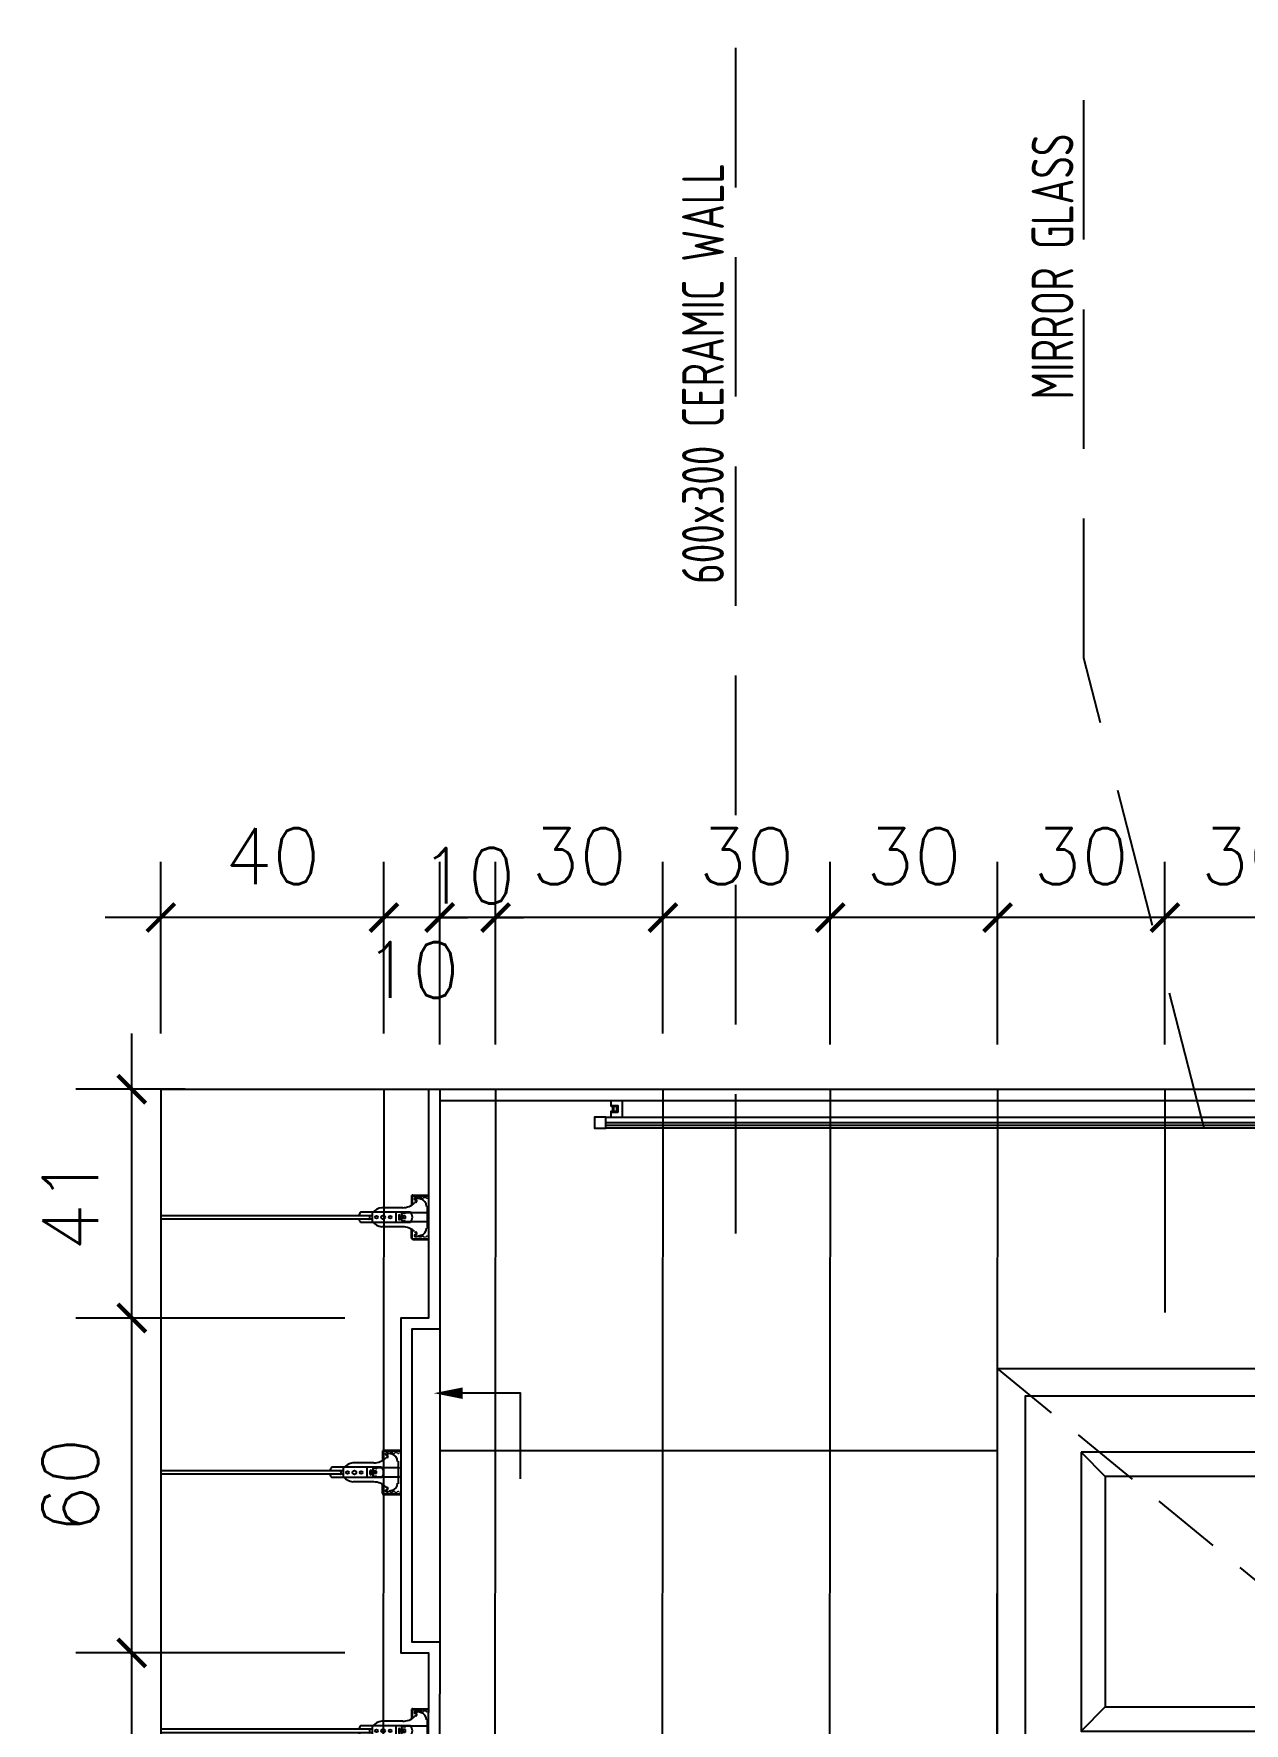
# Model space of a CAD drawing. Header units: centimetres. Extents: x -1797 to 2001, y -8788 to 1856.
# Drawn here: x -300.8 to -83.8, y 27.3 to 330.1 of the extents above; entities that cross this region are included whole.
import ezdxf
from ezdxf.xclip import XClip

# ---------------------------------------------------------------- set-up
doc = ezdxf.new("R2010")
doc.units = ezdxf.units.CM
doc.header["$LTSCALE"] = 100
doc.header["$MEASUREMENT"] = 0
doc.header["$XCLIPFRAME"] = 0
doc.header["$PDMODE"] = 35
doc.linetypes.add('HIDDEN', pattern=[0.375, 0.25, -0.125])
for name, color, linetype in [('CEILING', 161, 'Continuous'), ('CEILING HANGER', 8, 'Continuous'), ('DIM', 1, 'Continuous'), ('DOOR', 1, 'Continuous'), ('HIDDEN -03', 8, 'HIDDEN'), ('ID_Flooring_02', 127, 'Continuous'), ('ID_Furniture-Lighting', 33, 'Continuous'), ('TEXT', 3, 'Continuous'), ('Text-1', 3, 'Continuous'), ('WALL-01', 7, 'Continuous'), ('WALL-03', 2, 'Continuous'), ('WALL-04', 1, 'Continuous')]:
    doc.layers.add(name, color=color, linetype=linetype)
doc.styles.add('HB25Small', font='ARCHSTYL.SHX', dxfattribs={"width": 0.8, "height": 2.5})
doc.styles.add('ISO', font='isocp2.shx', dxfattribs={"width": 0.8})
doc.styles.add('ROMANS', font='romans')
doc.dimstyles.new('AS-17-100', dxfattribs={"dimtxt": 10, "dimasz": 5, "dimexe": 10, "dimexo": 10, "dimgap": 6, "dimtad": 1, "dimtoh": 1, "dimdec": 0, "dimdsep": 46, "dimtxsty": 'ROMANS', "dimblk1": 'ARCHTICK', "dimblk2": 'ARCHTICK', "dimsah": 1, "dimcen": 25, "dimdle": 10, "dimclrd": 1, "dimclre": 1, "dimclrt": 2, "dimadec": 0, "dimazin": 0, "dimtfac": 1, "dimtdec": 0, "dimtofl": 0, "dimtmove": 2, "dimatfit": 3, "dimldrblk": 'ARCHTICK', "dimfxl": 1, "dimtolj": 1, "dimtzin": 0, "dimarcsym": 0})
doc.dimstyles.new('DIM DET', dxfattribs={"dimtxt": 0.05, "dimasz": 0.025, "dimexe": 0.025, "dimexo": 0.025, "dimgap": 0.025, "dimtad": 1, "dimzin": 0, "dimdsep": 46, "dimtxsty": 'ISO', "dimblk": 'ARCHTICK', "dimcen": 0.1, "dimdle": 0.025, "dimclrd": 15, "dimclre": 15, "dimclrt": 2, "dimadec": 0, "dimazin": 0, "dimtfac": 1, "dimtmove": 2, "dimatfit": 0, "dimldrblk": 'ARCHTICK', "dimfxl": 0.17, "dimtzin": 1, "dimarcsym": 0})

# ---------------------------------------------------------------- blocks, each defined once
blk = doc.blocks.new('SUP')
at = {"layer": 'CEILING HANGER', "extrusion": (-6.56544e-09, 1.61575e-05, 1)}
for p, q in [((-555.86, -4415.29, 0.02), (-555.86, -4347.85, 0.02)), ((-555.25, -4415.29, 0.02), (-555.25, -4347.85, 0.02)), ((-556.44, -4415.38, 0.02), (-556.44, -4413.19, 0.02)), ((-554.61, -4415.38, 0.02), (-554.61, -4413.19, 0.02)), ((-557.24, -4420.73, 0.02), (-557.24, -4417, 0.02)), ((-556.44, -4422.11, 0.02), (-556.44, -4415.38, 0.02)), ((-556.34, -4415.29, 0.02), (-554.71, -4415.29, 0.02)), ((-555.86, -4414.67, 0.02), (-555.86, -4414.7, 0.02)), ((-555.86, -4414.7, 0.02), (-555.84, -4414.74, 0.02)), ((-555.84, -4414.74, 0.02), (-555.82, -4414.77, 0.02)), ((-555.82, -4414.77, 0.02), (-555.79, -4414.79, 0.02)), ((-555.79, -4414.79, 0.02), (-555.75, -4414.82, 0.02)), ((-555.75, -4414.82, 0.02), (-555.71, -4414.84, 0.02)), ((-555.71, -4414.84, 0.02), (-555.66, -4414.85, 0.02)), ((-555.66, -4414.85, 0.02), (-555.61, -4414.86, 0.02)), ((-555.61, -4414.86, 0.02), (-555.56, -4414.86, 0.02)), ((-555.56, -4414.86, 0.02), (-555.5, -4414.86, 0.02)), ((-555.5, -4414.86, 0.02), (-555.45, -4414.85, 0.02)), ((-555.45, -4414.85, 0.02), (-555.4, -4414.84, 0.02)), ((-555.4, -4414.84, 0.02), (-555.36, -4414.82, 0.02)), ((-555.36, -4414.82, 0.02), (-555.32, -4414.79, 0.02)), ((-555.32, -4414.79, 0.02), (-555.29, -4414.77, 0.02)), ((-555.29, -4414.77, 0.02), (-555.27, -4414.74, 0.02)), ((-555.27, -4414.74, 0.02), (-555.26, -4414.7, 0.02)), ((-555.26, -4414.7, 0.02), (-555.25, -4414.67, 0.02)), ((-554.61, -4422.1, 0.02), (-554.61, -4415.38, 0.02)), ((-553.82, -4420.73, 0.02), (-553.82, -4417, 0.02)), ((-554.61, -4419.5, 0.02), (-556.44, -4419.5, 0.02)), ((-555.24, -4420.02, 0.02), (-555.82, -4420.02, 0.02)), ((-559.5, -4422.53, 0.02), (-559.5, -4426.15, 0.02)), ((-559.37, -4422.53, 0.02), (-559.37, -4426.15, 0.02)), ((-559.25, -4422.29, 0.02), (-557.67, -4422.29, 0.02)), ((-559.25, -4422.41, 0.02), (-557.74, -4422.41, 0.02)), ((-558.92, -4423.15, 0.02), (-558.92, -4423.41, 0.02)), ((-558.57, -4423.16, 0.02), (-558.6, -4423.08, 0.02)), ((-556.35, -4425.11, 0.02), (-556.35, -4421.21, 0.02)), ((-556.29, -4421.21, 0.02), (-556.35, -4421.21, 0.02)), ((-556.23, -4421.14, 0.02), (-556.23, -4420.6, 0.02)), ((-554.89, -4420.53, 0.02), (-556.17, -4420.53, 0.02)), ((-555.24, -4420.27, 0.02), (-555.82, -4420.27, 0.02)), ((-555.74, -4421.21, 0.02), (-555.77, -4420.78, 0.02)), ((-555.28, -4420.78, 0.02), (-555.77, -4420.78, 0.02)), ((-555.74, -4421.21, 0.02), (-555.31, -4421.21, 0.02)), ((-555.31, -4421.21, 0.02), (-555.28, -4420.78, 0.02)), ((-554.83, -4421.14, 0.02), (-554.83, -4420.6, 0.02)), ((-554.71, -4421.21, 0.02), (-554.77, -4421.21, 0.02)), ((-554.71, -4425.11, 0.02), (-554.71, -4421.21, 0.02)), ((-551.81, -4422.29, 0.02), (-553.39, -4422.29, 0.02)), ((-551.81, -4422.41, 0.02), (-553.32, -4422.41, 0.02)), ((-552.49, -4423.16, 0.02), (-552.46, -4423.08, 0.02)), ((-552.13, -4423.15, 0.02), (-552.13, -4423.41, 0.02)), ((-551.68, -4422.53, 0.02), (-551.68, -4426.15, 0.02)), ((-551.56, -4422.53, 0.02), (-551.56, -4426.15, 0.02)), ((-559.37, -4423.36, 0.02), (-559.5, -4423.36, 0.02)), ((-559.5, -4426.15, 0.02), (-559.5, -4427.62, 0.02)), ((-559.37, -4426.15, 0.02), (-559.37, -4427.62, 0.02)), ((-558.73, -4424.21, 0.02), (-558.9, -4423.57, 0.02)), ((-558.4, -4423.28, 0.02), (-558.4, -4423.28, 0.02)), ((-556.23, -4425.11, 0.02), (-557.55, -4425.11, 0.02)), ((-554.83, -4425.11, 0.02), (-556.23, -4425.11, 0.02)), ((-555.07, -4425.48, 0.02), (-555.99, -4425.48, 0.02)), ((-553.5, -4425.11, 0.02), (-554.83, -4425.11, 0.02)), ((-552.66, -4423.28, 0.02), (-552.66, -4423.28, 0.02)), ((-552.33, -4424.21, 0.02), (-552.15, -4423.57, 0.02)), ((-551.68, -4423.36, 0.02), (-551.56, -4423.36, 0.02)), ((-551.68, -4426.15, 0.02), (-551.68, -4427.62, 0.02)), ((-551.56, -4426.15, 0.02), (-551.56, -4427.62, 0.02)), ((-559.5, -4427.62, 0.02), (-559.37, -4427.62, 0.02)), ((-551.56, -4427.62, 0.02), (-551.68, -4427.62, 0.02))]:
    blk.add_line(p, q, dxfattribs=at)
at = {"layer": 'CEILING HANGER', "extrusion": (-6.56544e-09, 1.61575e-05, 1), "const_width": 0.244, "elevation": -0.07}
blk.add_lwpolyline([(-558.58, -4423.04, 1), (-559.07, -4423.04), (-559.07, -4423.22, 0.267949), (-558.99, -4423.35, -0.57735), (-558.99, -4423.61, 0.267949), (-559.07, -4423.75), (-559.07, -4424.04, 0.267949), (-558.99, -4424.17, -0.57735), (-558.99, -4424.43, 0.267949), (-559.07, -4424.56), (-559.07, -4424.85, 0.267949), (-558.99, -4424.98, -0.57735), (-558.99, -4425.25, 0.267949), (-559.07, -4425.38), (-559.07, -4425.7, 0.414214), (-558.92, -4425.85), (-558.23, -4425.85, 0.247529), (-558.1, -4425.78, -0.247529), (-557.98, -4425.72), (-557.55, -4425.72, -0.247529), (-557.43, -4425.78, 0.247529), (-557.3, -4425.85), (-555.79, -4425.85, 0.267949), (-555.66, -4425.77, -0.57735), (-555.4, -4425.77, 0.267949), (-555.26, -4425.85), (-553.76, -4425.85, 0.247529), (-553.63, -4425.78, -0.247529), (-553.51, -4425.72), (-553.08, -4425.72, -0.247529), (-552.95, -4425.78, 0.247529), (-552.83, -4425.85), (-552.14, -4425.85, 0.414214), (-551.99, -4425.7), (-551.99, -4425.38, 0.267949), (-552.07, -4425.25, -0.57735), (-552.07, -4424.98, 0.267949), (-551.99, -4424.85), (-551.99, -4424.56, 0.267949), (-552.07, -4424.43, -0.57735), (-552.07, -4424.17, 0.267949), (-551.99, -4424.04), (-551.99, -4423.75, 0.267949), (-552.07, -4423.61, -0.57735), (-552.07, -4423.35, 0.267949), (-551.99, -4423.22), (-551.99, -4423.04, 1), (-552.48, -4423.04)], format="xyb", dxfattribs=at)
at = {"layer": 'CEILING HANGER', "extrusion": (-6.56544e-09, 1.61575e-05, 1)}
for centre, radius in [((-555.53, -4417.24, -0.05), 0.342), ((-555.53, -4416.02, -0.05), 0.252), ((-555.53, -4418.46, -0.05), 0.252)]:
    blk.add_circle(centre, radius, dxfattribs=at)
for centre, radius, start, end in [((-555.53, -4414.15, -0.05), 1.33, 104.5031, 133.577), ((-555.53, -4414.15, -0.05), 1.33, 46.3713, 77.9165), ((-554.37, -4417.4, -0.05), 2.89, 132.9462, 171.8788), ((-556.68, -4417.4, -0.05), 2.89, 8.1212, 47.0538), ((-555.82, -4420.14, -0.05), 0.122, 90, 270), ((-555.24, -4420.14, -0.05), 0.122, 270, 90), ((-559.25, -4422.53, -0.05), 0.244, 90, 180), ((-559.25, -4422.53, -0.05), 0.122, 90, 180), ((-558.74, -4423.15, -0.05), 0.183, 102.9976, 180), ((-558.75, -4423.09, -0.05), 0.122, 77.0024, 102.9976), ((-558.77, -4423.15, -0.05), 0.183, 20, 77.0024), ((-558.4, -4423.1, -0.05), 0.183, 200, 270), ((-558.4, -4423.1, -0.05), 0.183, 270, 357.8496), ((-557.85, -4423.12, -0.05), 0.366, 135.5755, 177.8496), ((-560.29, -4420.73, -0.05), 3.05, 315.5755, 360), ((-555.53, -4421.14, -0.05), 1.33, 226.423, 313.6287), ((-556.29, -4421.14, -0.05), 0.061, 270, 360), ((-556.17, -4420.6, -0.05), 0.061, 90, 180), ((-554.89, -4420.6, -0.05), 0.061, 360, 90), ((-554.77, -4421.14, -0.05), 0.061, 180, 270), ((-550.77, -4420.73, -0.05), 3.05, 180, 224.4246), ((-553.21, -4423.12, -0.05), 0.366, 2.1504, 44.4246), ((-552.66, -4423.1, -0.05), 0.183, 182.1504, 270), ((-552.66, -4423.1, -0.05), 0.183, 270, 340), ((-552.29, -4423.15, -0.05), 0.183, 102.9976, 160), ((-552.3, -4423.09, -0.05), 0.122, 77.0024, 102.9976), ((-552.32, -4423.15, -0.05), 0.183, 360, 77.0024), ((-551.81, -4422.53, -0.05), 0.244, 360, 90), ((-551.81, -4422.53, -0.05), 0.122, 360, 90), ((-558.31, -4423.41, -0.05), 0.61, 180, 195), ((-557.47, -4423.62, -0.05), 1.37, 195, 270), ((-555.99, -4425.11, -0.05), 0.366, 180, 270), ((-555.07, -4425.11, -0.05), 0.366, 270, 360), ((-553.58, -4423.62, -0.05), 1.37, 270, 345), ((-552.74, -4423.41, -0.05), 0.61, 345, 360)]:
    blk.add_arc(centre, radius, start, end, dxfattribs=at)
blk = doc.blocks.new('FALSE CEILING')
at = {"xscale": -1}
for p in [(-1545.11, 4427.62, -0.02), (-1485.11, 4427.62, -0.02), (-1425.11, 4427.62, -0.02), (-1365.11, 4427.62, -0.02), (-1305.11, 4427.62, -0.02), (-1245.11, 4427.62, -0.02), (-1185.11, 4427.62, -0.02), (-1125.11, 4427.62, -0.02), (-1065.11, 4427.62, -0.02), (-1005.11, 4427.62, -0.02), (-945.11, 4427.62, -0.02), (-885.11, 4427.62, -0.02), (-825.11, 4427.62, -0.02), (-765.11, 4427.62, -0.02), (-705.11, 4427.62, -0.02), (-645.11, 4427.62, -0.02), (-585.11, 4427.62, -0.02), (-525.11, 4427.62, -0.02), (-465.11, 4427.62, -0.02), (-405.11, 4427.62, -0.02), (-345.11, 4427.62, -0.02), (-285.11, 4427.62, -0.02), (-225.11, 4427.62, -0.02), (-165.11, 4427.62, -0.02), (-105.11, 4427.62, -0.02), (-45.11, 4427.62, -0.02), (14.89, 4427.62, -0.02), (74.89, 4427.62, -0.02), (134.89, 4427.62, -0.02), (194.89, 4427.62, -0.02), (254.89, 4427.62, -0.02), (314.89, 4427.62, -0.02), (374.89, 4427.62, -0.02), (434.89, 4427.62, -0.02)]:
    blk.add_blockref('SUP', p, dxfattribs=at)
blk = doc.blocks.new('_ARCHTICK')
at = {"color": 0, "linetype": 'ByBlock', "const_width": 0.15}
blk.add_lwpolyline([(-0.5, -0.5), (0.5, 0.5)], dxfattribs=at)
blk = doc.blocks.new('*D535')
at = {"layer": 'Defpoints', "color": 0, "transparency": 16777216}
for p in [(-283.24, 39.95), (-235.03, 39.95, 0), (-259.03, -89.05, 0)]:
    blk.add_point(p, dxfattribs=at)
at = {"layer": 'DIM', "color": 1, "lineweight": -2, "transparency": 16777216}
for p, q in [((-283.24, -99.05), (-283.24, 49.95)), ((-245.03, 39.95), (-293.24, 39.95)), ((-269.03, -89.05), (-293.24, -89.05))]:
    blk.add_line(p, q, dxfattribs=at)
at = {"layer": 'DIM', "color": 1, "lineweight": -2, "transparency": 16777216, "xscale": 5, "yscale": 5, "zscale": 5}
for p, rotation in [((-283.24, 39.95), 90), ((-283.24, -89.05), 270)]:
    blk.add_blockref('_ARCHTICK', p, dxfattribs=dict(at, rotation=rotation))
at = {"layer": 'DIM', "color": 2, "transparency": 16777216, "insert": (-294.24, -24.55), "char_height": 10, "attachment_point": 5, "rotation": 90, "style": 'ROMANS'}
blk.add_mtext('\\A1;129', dxfattribs=at)
blk = doc.blocks.new('*D536')
at = {"layer": 'Defpoints', "color": 0, "transparency": 16777216}
for p in [(-283.24, 99.95), (-263.64, 99.95), (-235.03, 39.95, 0)]:
    blk.add_point(p, dxfattribs=at)
at = {"layer": 'DIM', "color": 1, "lineweight": -2, "transparency": 16777216}
for p, q in [((-283.24, 29.95), (-283.24, 109.95)), ((-273.64, 99.95), (-293.24, 99.95)), ((-245.03, 39.95), (-293.24, 39.95))]:
    blk.add_line(p, q, dxfattribs=at)
at = {"layer": 'DIM', "color": 1, "lineweight": -2, "transparency": 16777216, "xscale": 5, "yscale": 5, "zscale": 5}
for p, rotation in [((-283.24, 99.95), 90), ((-283.24, 39.95), 270)]:
    blk.add_blockref('_ARCHTICK', p, dxfattribs=dict(at, rotation=rotation))
at = {"layer": 'DIM', "color": 2, "transparency": 16777216, "insert": (-294.24, 69.95), "char_height": 10, "attachment_point": 5, "rotation": 90, "style": 'ROMANS'}
blk.add_mtext('\\A1;60', dxfattribs=at)
blk = doc.blocks.new('*D537')
at = {"layer": 'Defpoints', "color": 0, "transparency": 16777216}
for p in [(-283.24, 140.95), (-263.64, 140.95, 0), (-235.03, 99.95, 0)]:
    blk.add_point(p, dxfattribs=at)
at = {"layer": 'DIM', "color": 1, "lineweight": -2, "transparency": 16777216}
for p, q in [((-283.24, 89.95), (-283.24, 150.95)), ((-273.64, 140.95), (-293.24, 140.95)), ((-245.03, 99.95), (-293.24, 99.95))]:
    blk.add_line(p, q, dxfattribs=at)
at = {"layer": 'DIM', "color": 1, "lineweight": -2, "transparency": 16777216, "xscale": 5, "yscale": 5, "zscale": 5}
for p, rotation in [((-283.24, 140.95), 90), ((-283.24, 99.95), 270)]:
    blk.add_blockref('_ARCHTICK', p, dxfattribs=dict(at, rotation=rotation))
at = {"layer": 'DIM', "color": 2, "transparency": 16777216, "insert": (-294.24, 120.45), "char_height": 10, "attachment_point": 5, "rotation": 90, "style": 'ROMANS'}
blk.add_mtext('\\A1;41', dxfattribs=at)
blk = doc.blocks.new('*D541')
at = {"layer": 'Defpoints', "color": 0, "transparency": 16777216}
for p in [(-98.03, 171.72), (-98.03, 138.95), (-68.03, 138.95)]:
    blk.add_point(p, dxfattribs=at)
at = {"layer": 'DIM', "color": 1, "lineweight": -2, "transparency": 16777216}
for p, q in [((-98.03, 148.95), (-98.03, 181.72)), ((-68.03, 148.95), (-68.03, 181.72)), ((-58.03, 171.72), (-108.03, 171.72))]:
    blk.add_line(p, q, dxfattribs=at)
at = {"layer": 'DIM', "color": 1, "lineweight": -2, "transparency": 16777216, "xscale": 5, "yscale": 5, "zscale": 5, "rotation": 180}
blk.add_blockref('_ARCHTICK', (-98.03, 171.72), dxfattribs=at)
at = {"layer": 'DIM', "color": 1, "lineweight": -2, "transparency": 16777216, "xscale": 5, "yscale": 5, "zscale": 5}
blk.add_blockref('_ARCHTICK', (-68.03, 171.72), dxfattribs=at)
at = {"layer": 'DIM', "color": 2, "transparency": 16777216, "insert": (-83.03, 182.72), "char_height": 10, "attachment_point": 5, "style": 'ROMANS'}
blk.add_mtext('\\A1;30', dxfattribs=at)
blk = doc.blocks.new('*D542')
at = {"layer": 'Defpoints', "color": 0, "transparency": 16777216}
for p in [(-128.03, 171.72), (-128.03, 138.95), (-98.03, 138.95)]:
    blk.add_point(p, dxfattribs=at)
at = {"layer": 'DIM', "color": 1, "lineweight": -2, "transparency": 16777216}
for p, q in [((-128.03, 148.95), (-128.03, 181.72)), ((-98.03, 148.95), (-98.03, 181.72)), ((-88.03, 171.72), (-138.03, 171.72))]:
    blk.add_line(p, q, dxfattribs=at)
at = {"layer": 'DIM', "color": 1, "lineweight": -2, "transparency": 16777216, "xscale": 5, "yscale": 5, "zscale": 5, "rotation": 180}
blk.add_blockref('_ARCHTICK', (-128.03, 171.72), dxfattribs=at)
at = {"layer": 'DIM', "color": 1, "lineweight": -2, "transparency": 16777216, "xscale": 5, "yscale": 5, "zscale": 5}
blk.add_blockref('_ARCHTICK', (-98.03, 171.72), dxfattribs=at)
at = {"layer": 'DIM', "color": 2, "transparency": 16777216, "insert": (-113.03, 182.72), "char_height": 10, "attachment_point": 5, "style": 'ROMANS'}
blk.add_mtext('\\A1;30', dxfattribs=at)
blk = doc.blocks.new('*D543')
at = {"layer": 'Defpoints', "color": 0, "transparency": 16777216}
for p in [(-158.03, 171.72), (-158.03, 138.95), (-128.03, 138.95)]:
    blk.add_point(p, dxfattribs=at)
at = {"layer": 'DIM', "color": 1, "lineweight": -2, "transparency": 16777216}
for p, q in [((-158.03, 148.95), (-158.03, 181.72)), ((-128.03, 148.95), (-128.03, 181.72)), ((-118.03, 171.72), (-168.03, 171.72))]:
    blk.add_line(p, q, dxfattribs=at)
at = {"layer": 'DIM', "color": 1, "lineweight": -2, "transparency": 16777216, "xscale": 5, "yscale": 5, "zscale": 5, "rotation": 180}
blk.add_blockref('_ARCHTICK', (-158.03, 171.72), dxfattribs=at)
at = {"layer": 'DIM', "color": 1, "lineweight": -2, "transparency": 16777216, "xscale": 5, "yscale": 5, "zscale": 5}
blk.add_blockref('_ARCHTICK', (-128.03, 171.72), dxfattribs=at)
at = {"layer": 'DIM', "color": 2, "transparency": 16777216, "insert": (-143.03, 182.72), "char_height": 10, "attachment_point": 5, "style": 'ROMANS'}
blk.add_mtext('\\A1;30', dxfattribs=at)
blk = doc.blocks.new('*D544')
at = {"layer": 'Defpoints', "color": 0, "transparency": 16777216}
for p in [(-188.03, 171.72), (-188.03, 140.95), (-158.03, 138.95)]:
    blk.add_point(p, dxfattribs=at)
at = {"layer": 'DIM', "color": 1, "lineweight": -2, "transparency": 16777216}
for p, q in [((-188.03, 150.95), (-188.03, 181.72)), ((-158.03, 148.95), (-158.03, 181.72)), ((-148.03, 171.72), (-198.03, 171.72))]:
    blk.add_line(p, q, dxfattribs=at)
at = {"layer": 'DIM', "color": 1, "lineweight": -2, "transparency": 16777216, "xscale": 5, "yscale": 5, "zscale": 5, "rotation": 180}
blk.add_blockref('_ARCHTICK', (-188.03, 171.72), dxfattribs=at)
at = {"layer": 'DIM', "color": 1, "lineweight": -2, "transparency": 16777216, "xscale": 5, "yscale": 5, "zscale": 5}
blk.add_blockref('_ARCHTICK', (-158.03, 171.72), dxfattribs=at)
at = {"layer": 'DIM', "color": 2, "transparency": 16777216, "insert": (-173.03, 182.72), "char_height": 10, "attachment_point": 5, "style": 'ROMANS'}
blk.add_mtext('\\A1;30', dxfattribs=at)
blk = doc.blocks.new('*D545')
at = {"layer": 'Defpoints', "color": 0, "transparency": 16777216}
for p in [(-218.03, 171.72), (-188.03, 140.95), (-218.03, 138.95)]:
    blk.add_point(p, dxfattribs=at)
at = {"layer": 'DIM', "color": 1, "lineweight": -2, "transparency": 16777216}
for p, q in [((-218.03, 148.95), (-218.03, 181.72)), ((-188.03, 150.95), (-188.03, 181.72)), ((-178.03, 171.72), (-228.03, 171.72))]:
    blk.add_line(p, q, dxfattribs=at)
at = {"layer": 'DIM', "color": 1, "lineweight": -2, "transparency": 16777216, "xscale": 5, "yscale": 5, "zscale": 5, "rotation": 180}
blk.add_blockref('_ARCHTICK', (-218.03, 171.72), dxfattribs=at)
at = {"layer": 'DIM', "color": 1, "lineweight": -2, "transparency": 16777216, "xscale": 5, "yscale": 5, "zscale": 5}
blk.add_blockref('_ARCHTICK', (-188.03, 171.72), dxfattribs=at)
at = {"layer": 'DIM', "color": 2, "transparency": 16777216, "insert": (-203.03, 182.72), "char_height": 10, "attachment_point": 5, "style": 'ROMANS'}
blk.add_mtext('\\A1;30', dxfattribs=at)
blk = doc.blocks.new('*D546')
at = {"layer": 'Defpoints', "color": 0, "transparency": 16777216}
for p in [(-228.03, 171.72), (-228.03, 138.95), (-218.03, 138.95)]:
    blk.add_point(p, dxfattribs=at)
at = {"layer": 'DIM', "color": 1, "lineweight": -2, "transparency": 16777216}
for p, q in [((-228.03, 148.95), (-228.03, 181.72)), ((-218.03, 148.95), (-218.03, 181.72)), ((-228.03, 171.72), (-233.03, 171.72)), ((-218.03, 171.72), (-213.03, 171.72))]:
    blk.add_line(p, q, dxfattribs=at)
at = {"layer": 'DIM', "color": 1, "lineweight": -2, "transparency": 16777216, "xscale": 5, "yscale": 5, "zscale": 5}
blk.add_blockref('_ARCHTICK', (-228.03, 171.72), dxfattribs=at)
at = {"layer": 'DIM', "color": 1, "lineweight": -2, "transparency": 16777216, "xscale": 5, "yscale": 5, "zscale": 5, "rotation": 180}
blk.add_blockref('_ARCHTICK', (-218.03, 171.72), dxfattribs=at)
at = {"layer": 'DIM', "color": 2, "transparency": 16777216, "insert": (-223.03, 179.21), "char_height": 10, "attachment_point": 5, "style": 'ROMANS'}
blk.add_mtext('\\A1;10', dxfattribs=at)
blk = doc.blocks.new('*D547')
at = {"layer": 'Defpoints', "color": 0, "transparency": 16777216}
for p in [(-278.03, 171.72), (-278.03, 140.95), (-238.03, 140.95)]:
    blk.add_point(p, dxfattribs=at)
at = {"layer": 'DIM', "color": 1, "lineweight": -2, "transparency": 16777216}
for p, q in [((-278.03, 150.95), (-278.03, 181.72)), ((-238.03, 150.95), (-238.03, 181.72)), ((-228.03, 171.72), (-288.03, 171.72))]:
    blk.add_line(p, q, dxfattribs=at)
at = {"layer": 'DIM', "color": 1, "lineweight": -2, "transparency": 16777216, "xscale": 5, "yscale": 5, "zscale": 5, "rotation": 180}
blk.add_blockref('_ARCHTICK', (-278.03, 171.72), dxfattribs=at)
at = {"layer": 'DIM', "color": 1, "lineweight": -2, "transparency": 16777216, "xscale": 5, "yscale": 5, "zscale": 5}
blk.add_blockref('_ARCHTICK', (-238.03, 171.72), dxfattribs=at)
at = {"layer": 'DIM', "color": 2, "transparency": 16777216, "insert": (-258.03, 182.72), "char_height": 10, "attachment_point": 5, "style": 'ROMANS'}
blk.add_mtext('\\A1;40', dxfattribs=at)
blk = doc.blocks.new('*D551')
at = {"layer": 'Defpoints', "color": 0, "transparency": 16777216}
for p in [(-238.03, 171.72), (-238.03, 140.95), (-228.03, 138.95)]:
    blk.add_point(p, dxfattribs=at)
at = {"layer": 'DIM', "color": 1, "lineweight": -2, "transparency": 16777216}
for p, q in [((-238.03, 150.95), (-238.03, 181.72)), ((-228.03, 148.95), (-228.03, 181.72)), ((-238.03, 171.72), (-243.03, 171.72)), ((-228.03, 171.72), (-223.03, 171.72))]:
    blk.add_line(p, q, dxfattribs=at)
at = {"layer": 'DIM', "color": 1, "lineweight": -2, "transparency": 16777216, "xscale": 5, "yscale": 5, "zscale": 5}
blk.add_blockref('_ARCHTICK', (-238.03, 171.72), dxfattribs=at)
at = {"layer": 'DIM', "color": 1, "lineweight": -2, "transparency": 16777216, "xscale": 5, "yscale": 5, "zscale": 5, "rotation": 180}
blk.add_blockref('_ARCHTICK', (-228.03, 171.72), dxfattribs=at)
at = {"layer": 'DIM', "color": 2, "transparency": 16777216, "insert": (-233.03, 162.33), "char_height": 10, "attachment_point": 5, "style": 'ROMANS'}
blk.add_mtext('\\A1;10', dxfattribs=at)
blk = doc.blocks.new('mirror')
at = {"layer": 'ID_Furniture-Lighting'}
for p, q in [((1310.5, 526.15), (1311.3, 526.15)), ((1310.5, 525.95), (1311.3, 525.95)), ((1310.5, 352.75), (1311.3, 352.75)), ((1310.5, 352.55), (1311.3, 352.55))]:
    blk.add_line(p, q, dxfattribs=at)
for points in [[(1310.5, 526.35), (1310.3, 526.35), (1310.3, 525.15), (1311.5, 525.15), (1311.5, 526.35), (1311.3, 526.35), (1311.3, 525.35), (1310.5, 525.35)], [(1310.5, 352.35), (1310.3, 352.35), (1310.3, 353.55), (1311.5, 353.55), (1311.5, 352.35), (1311.3, 352.35), (1311.3, 353.35), (1310.5, 353.35)]]:
    blk.add_lwpolyline(points, close=True, dxfattribs=at)
at = {"layer": 'WALL-04'}
for p, q in [((1312.4, 527.35), (1312.4, 351.35)), ((1313.4, 351.35), (1313.4, 527.35)), ((1313.9, 351.35), (1313.9, 527.35)), ((1314.4, 351.35), (1314.4, 527.35)), ((1310.3, 526.35), (1309.4, 526.35)), ((1312.4, 524.35), (1309.4, 524.35)), ((1310.3, 526.35), (1310.3, 525.15)), ((1311.5, 525.15), (1310.3, 525.15)), ((1312.4, 526.35), (1311.5, 526.35)), ((1311.5, 526.35), (1311.5, 525.15)), ((1312.4, 354.35), (1309.4, 354.35)), ((1310.3, 352.35), (1309.4, 352.35)), ((1311.5, 353.55), (1310.3, 353.55)), ((1310.3, 352.35), (1310.3, 353.55)), ((1311.5, 352.35), (1311.5, 353.55)), ((1312.4, 352.35), (1311.5, 352.35))]:
    blk.add_line(p, q, dxfattribs=at)
for points in [[(1312.4, 527.35), (1312.4, 529.35), (1314.4, 529.35), (1314.4, 527.35)], [(1312.4, 351.35), (1312.4, 349.35), (1314.4, 349.35), (1314.4, 351.35)]]:
    blk.add_lwpolyline(points, close=True, dxfattribs=at)
blk = doc.blocks.new('WWW')
at = {"layer": 'DOOR', "color": 2}
blk.add_line((1105.99, 984.87, 0), (1105.99, 774.87, 0), dxfattribs=at)
at = {"layer": 'DOOR'}
for p, q in [((1045.36, 965.5, 0), (1041, 969.86, 0)), ((1090.99, 969.86, 0), (1086.62, 965.5, 0)), ((1045.36, 911.34, 0), (1041, 906.98, 0)), ((1086.62, 911.34, 0), (1090.99, 906.98, 0)), ((1045.36, 893.84, 0), (1041, 898.2, 0)), ((1086.62, 893.84, 0), (1090.99, 898.2, 0)), ((1094.81, 892.21, 0.13), (1094.81, 888.21, 0.13)), ((1098.81, 892.21, 0.13), (1094.81, 892.21, 0.13)), ((1098.81, 882.21, 0.13), (1098.81, 892.21, 0.13)), ((1086.81, 888.21, 0.13), (1086.81, 886.11, 0.13)), ((1096.81, 888.21, 0.13), (1086.81, 888.21, 0.13)), ((1086.81, 886.11, 0.13), (1096.81, 886.11, 0.13)), ((1094.81, 886.11, 0.13), (1094.81, 882.21, 0.13)), ((1094.81, 882.21, 0.13), (1098.81, 882.21, 0.13)), ((1045.36, 870.07, 0), (1041, 865.7, 0)), ((1086.62, 870.07, 0), (1090.99, 865.7, 0)), ((1045.36, 852.56, 0), (1041, 856.93, 0)), ((1090.99, 856.93, 0), (1086.62, 852.56, 0)), ((1045.36, 794.24, 0), (1041, 789.87, 0)), ((1090.99, 789.87, 0), (1086.62, 794.24, 0))]:
    blk.add_line(p, q, dxfattribs=at)
at = {"layer": 'DOOR', "color": 2, "elevation": 0}
blk.add_lwpolyline([(1105.99, 984.87), (1025.99, 984.87), (1025.99, 774.87), (1105.99, 774.87)], dxfattribs=at)
at = {"layer": 'DOOR', "color": 8, "linetype": 'HIDDEN', "ltscale": 0.5, "elevation": 0}
blk.add_lwpolyline([(1105.99, 984.87), (1025.99, 887.37), (1105.99, 774.87)], dxfattribs=at)
at = {"layer": 'DOOR', "elevation": 0}
for points in [[(1100.99, 779.87), (1100.99, 979.86), (1031, 979.86), (1031, 779.87)], [(1090.99, 969.86), (1041, 969.86), (1041, 906.98), (1090.99, 906.98)], [(1086.62, 965.5), (1045.36, 965.5), (1045.36, 911.34), (1086.62, 911.34)], [(1090.99, 898.2), (1041, 898.2), (1041, 865.7), (1090.99, 865.7)], [(1086.62, 893.84), (1045.36, 893.84), (1045.36, 870.07), (1086.62, 870.07)], [(1090.99, 856.93), (1041, 856.93), (1041, 789.87), (1090.99, 789.87)], [(1086.62, 852.56), (1045.36, 852.56), (1045.36, 794.24), (1086.62, 794.24)]]:
    blk.add_lwpolyline(points, close=True, dxfattribs=at)
at = {"layer": 'DOOR'}
blk.add_arc((1096.81, 887.16, 0.13), 1.05, 270, 90, dxfattribs=at)

msp = doc.modelspace()

# ---------------------------------------------------------------- linework, layer by layer
at = {"layer": 'CEILING', "elevation": 0}
for points in [[(-230.03, 140.95), (-230.03, 99.95), (-235.03, 99.95), (-235.03, 39.95), (-230.03, 39.95), (-230.42, -89.05)], [(-228.03, 140.95), (-228.03, 97.95), (-233.03, 97.95), (-233.03, 41.95), (-228.03, 41.95), (-228.41, -89.05)]]:
    msp.add_lwpolyline(points, dxfattribs=at)
at = {"layer": 'ID_Flooring_02'}
for p, q in [((-238.03, 140.95), (-238.29, -89.05, 0)), ((-218.03, 140.95), (-218.29, -89.05, 0)), ((-188.03, 140.95), (-188.23, -89.05)), ((-158.03, 140.95), (-158.23, -89.05)), ((-128.03, 140.95), (-128.23, -89.05)), ((-98.03, 140.95), (-98.06, 100.92)), ((-228.03, 76.23, 0), (-128.08, 76.23, 0))]:
    msp.add_line(p, q, dxfattribs=at)
at = {"layer": 'TEXT', "color": 2, "elevation": 0}
msp.add_lwpolyline([(-229.11, 86.48, 0, 2.08, 0), (-223.91, 86.48, 2.08, 2.08, 0)], format="xyseb", dxfattribs=at)
msp.add_lwpolyline([(-213.56, 71.12), (-213.56, 86.48), (-227.26, 86.48)], dxfattribs=at)
at = {"layer": 'WALL-01'}
for q in [(-278.03, -89.05, 0), (81.97, 140.95)]:
    msp.add_line((-278.03, 140.95), q, dxfattribs=at)
at = {"layer": 'WALL-03'}
msp.add_line((-228.03, 97.95), (-228.03, 41.95, 0), dxfattribs=at)
at = {"layer": 'WALL-04'}
msp.add_line((-228.03, 138.95), (81.97, 138.95), dxfattribs=at)

# ---------------------------------------------------------------- block references
at = {"layer": 'CEILING HANGER'}
ref = msp.add_blockref('FALSE CEILING', (-227.78, 388.43, 0), dxfattribs=dict(at, xscale=-1, rotation=90))
XClip(ref).set_block_clipping_path([(238.0841531689, 2.2373224937), (312.3152302601, 50.248760368)])
ref = msp.add_blockref('FALSE CEILING', (-232.95, 342.7, 0.02), dxfattribs=dict(at, xscale=-1, rotation=90))
XClip(ref).set_block_clipping_path([(238.0841531689, 2.2373224937), (314.2498166978, 45.0796076272)])
ref = msp.add_blockref('FALSE CEILING', (-227.78, 296.39, 0), dxfattribs=dict(at, xscale=-1, rotation=90))
XClip(ref).set_block_clipping_path([(238.0841531689, 2.2373224937), (376.9155598896, 50.248760368)])
at = {"layer": 'DOOR', "rotation": 90}
msp.add_blockref('WWW', (856.79, -1015.07, 0), dxfattribs=at)
at = {"layer": 'WALL-04', "xscale": -1, "rotation": 90}
msp.add_blockref('mirror', (329.07, 1448.35), dxfattribs=at)

# ---------------------------------------------------------------- texts
at = {"layer": 'Text-1', "color": 3, "style": 'HB25Small', "width": 0.8}
for s, p in [('MIRROR GLASS', (-114.43, 264.55, 40.2)), ('600x300 CERAMIC WALL', (-177.09, 231.5))]:
    msp.add_text(s, height=7.5, rotation=90, dxfattribs=at).set_placement(p)

# ---------------------------------------------------------------- dimensions: what is measured, and where the dimension line sits
at = {"layer": 'DIM'}
for base, p1, p2, angle, picture, middle in [((-278.03, 171.72), (-238.03, 140.95), (-278.03, 140.95), 180, '*D547', (-258.03, 182.72)), ((-218.03, 171.72), (-188.03, 140.95), (-218.03, 138.95), 180, '*D545', (-203.03, 182.72)), ((-188.03, 171.72), (-158.03, 138.95), (-188.03, 140.95), 180, '*D544', (-173.03, 182.72)), ((-158.03, 171.72), (-128.03, 138.95), (-158.03, 138.95), 180, '*D543', (-143.03, 182.72)), ((-128.03, 171.72), (-98.03, 138.95), (-128.03, 138.95), 180, '*D542', (-113.03, 182.72)), ((-98.03, 171.72), (-68.03, 138.95), (-98.03, 138.95), 180, '*D541', (-83.03, 182.72)), ((-283.24, 140.95), (-235.03, 99.95, 0), (-263.64, 140.95, 0), 90, '*D537', (-294.24, 120.45)), ((-283.24, 99.95), (-235.03, 39.95, 0), (-263.64, 99.95), 90, '*D536', (-294.24, 69.95)), ((-283.24, 39.95), (-259.03, -89.05, 0), (-235.03, 39.95, 0), 90, '*D535', (-294.24, -24.55))]:
    dim = msp.add_linear_dim(base=base, p1=p1, p2=p2, angle=angle, dimstyle='AS-17-100', dxfattribs=at)
    dim.commit()
    dim.dimension.update_dxf_attribs({"geometry": picture, "text_midpoint": middle})
for base, p1, p2, picture, middle in [((-228.03, 171.72), (-218.03, 138.95), (-228.03, 138.95), '*D546', (-223.03, 179.21)), ((-238.03, 171.72), (-228.03, 138.95), (-238.03, 140.95), '*D551', (-233.03, 162.33))]:
    dim = msp.add_linear_dim(base=base, p1=p1, p2=p2, angle=180, dimstyle='AS-17-100', dxfattribs=at)
    dim.commit()
    dim.dimension.update_dxf_attribs({"geometry": picture, "text_midpoint": middle, "dimtype": 160})

# ---------------------------------------------------------------- leaders
at = {"layer": 'HIDDEN -03'}
for points in [[(-174.94, 115.07), (-174.94, 330.09)], [(-90.98, 133.95), (-112.54, 218.21), (-112.54, 330.09)]]:
    msp.add_leader(points, dimstyle='DIM DET', override={"dimasz": 0.04, "dimtad": 0, "dimclrd": 251, "dimldrblk": 'Dot', "dimfxl": 0.1}, dxfattribs=at)

doc.saveas('drawing.dxf')
